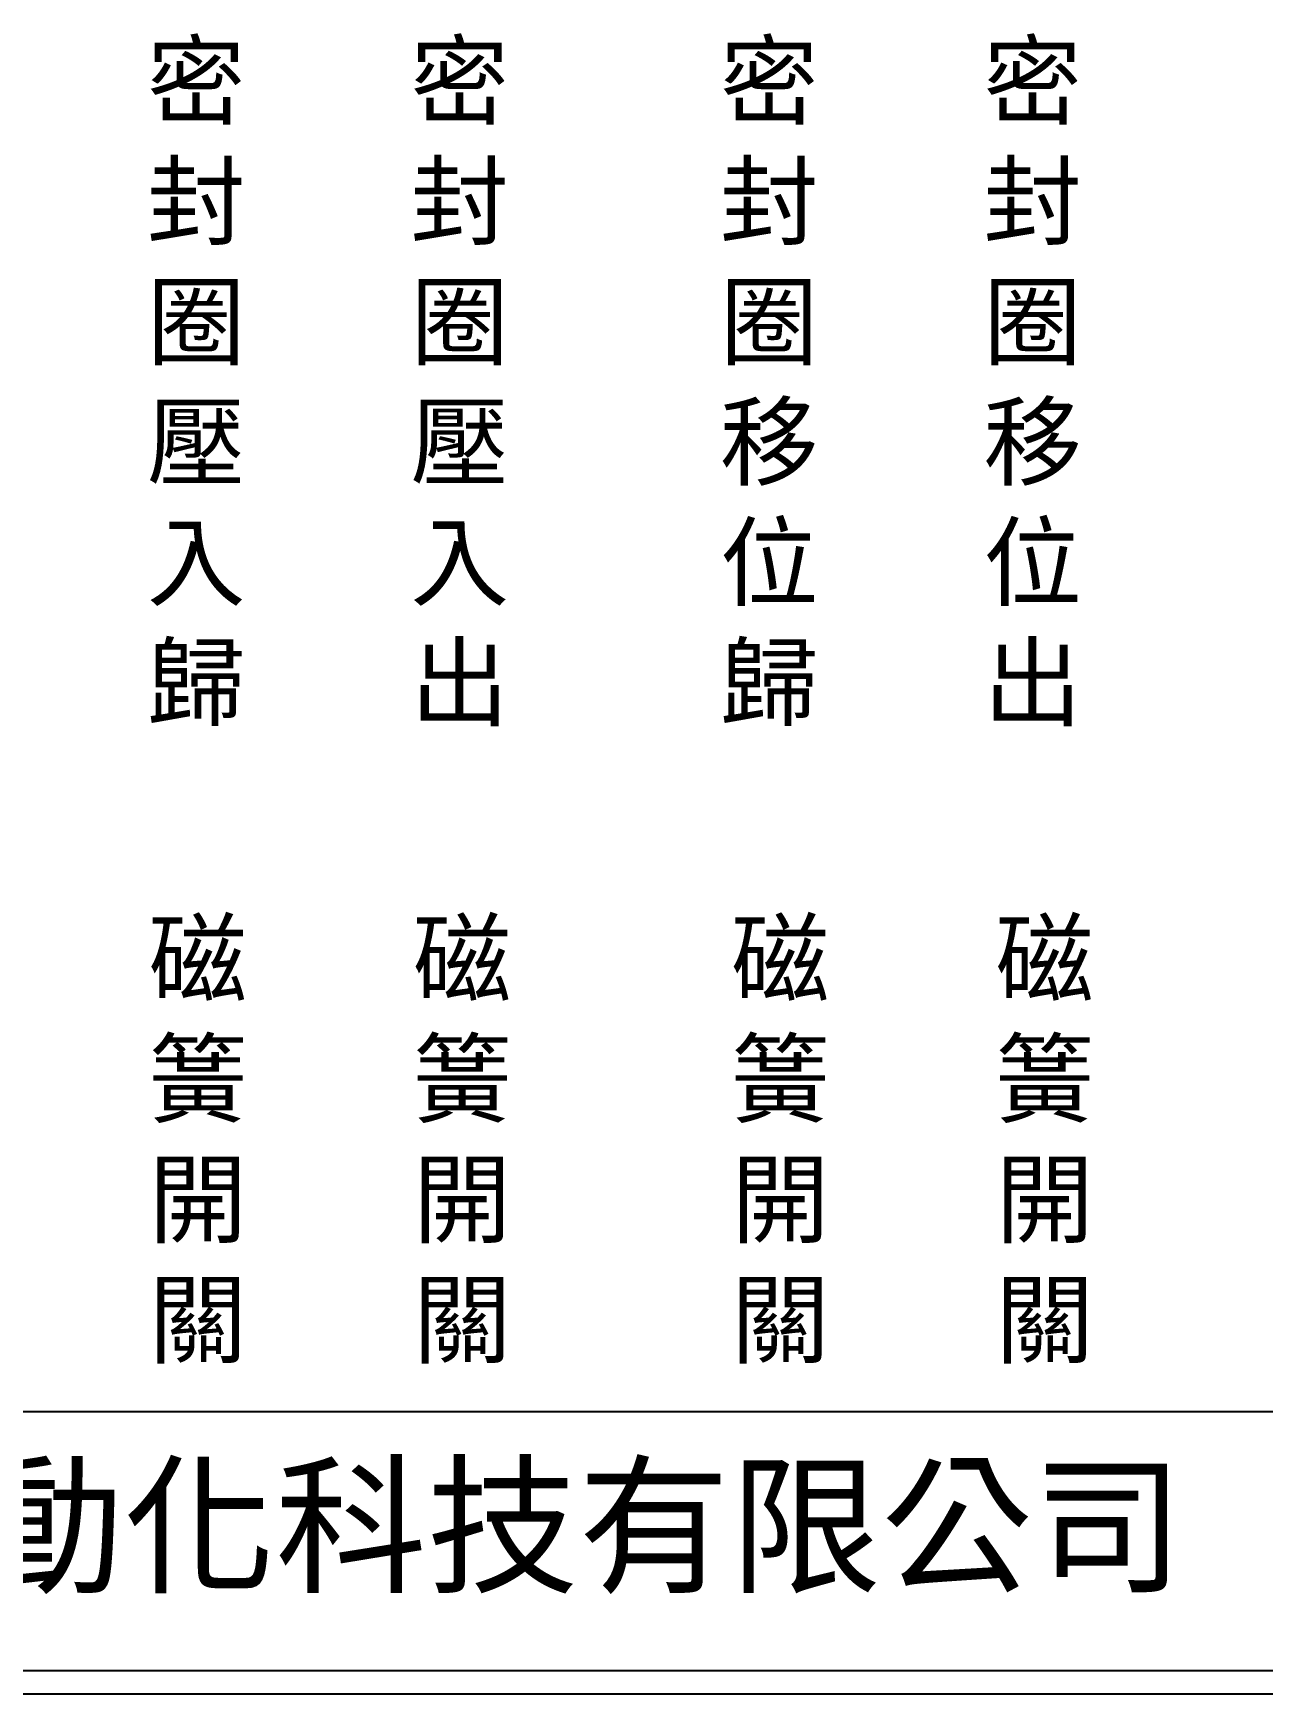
# Model space of a CAD drawing. Extents: x 275 to 562, y 265 to 469.
# Drawn here: x 341.3 to 407.8, y 264.9 to 354.7 of the extents above; entities that cross this region are included whole.
import ezdxf

# ---------------------------------------------------------------- set-up
doc = ezdxf.new("R2010")
doc.units = 0
doc.layers.add('圖框層', color=7, linetype='CONTINUOUS')
doc.layers.add('標尺寸層', color=3, linetype='CONTINUOUS')
doc.styles.add('CNS', font='romanc.shx', dxfattribs={"bigfont": 'chineset.shx'})
doc.styles.add('STSL', font='KAIU.TTF')

msp = doc.modelspace()

# ---------------------------------------------------------------- linework, layer by layer
at = {"layer": '圖框層', "color": 7}
for p, q in [((276.148, 280.195), (560.648, 280.195)), ((276.148, 266.195), (560.648, 266.195)), ((274.898, 264.945), (561.898, 264.945))]:
    msp.add_line(p, q, dxfattribs=at)

# ---------------------------------------------------------------- texts
at = {"layer": '圖框層', "color": 4, "style": 'STSL'}
msp.add_text('泓陞自動化科技有限公司', height=6, dxfattribs=at).set_placement((313.501, 271.022))
at = {"layer": '標尺寸層', "color": 7, "char_height": 3.9, "width": 4.96081, "attachment_point": 5, "style": 'CNS'}
for s, insert in [('{\\fDFKai-SB|b0|i0|c136|p65;密封圈壓入歸}', (350.144, 335.64)), ('{\\fDFKai-SB|b0|i0|c136|p65;密封圈壓入出}', (364.381, 335.64)), ('{\\fDFKai-SB|b0|i0|c136|p65;密封圈移位歸}', (381.104, 335.64)), ('{\\fDFKai-SB|b0|i0|c136|p65;密封圈移位出}', (395.341, 335.64)), ('{\\fDFKai-SB|b0|i0|c136|p65;磁簧開關}', (350.236, 294.709)), ('{\\fDFKai-SB|b0|i0|c136|p65;磁簧開關}', (364.517, 294.709)), ('{\\fDFKai-SB|b0|i0|c136|p65;磁簧開關}', (381.709, 294.709)), ('{\\fDFKai-SB|b0|i0|c136|p65;磁簧開關}', (395.991, 294.709))]:
    msp.add_mtext(s, dxfattribs=dict(at, insert=insert))

doc.saveas('drawing.dxf')
